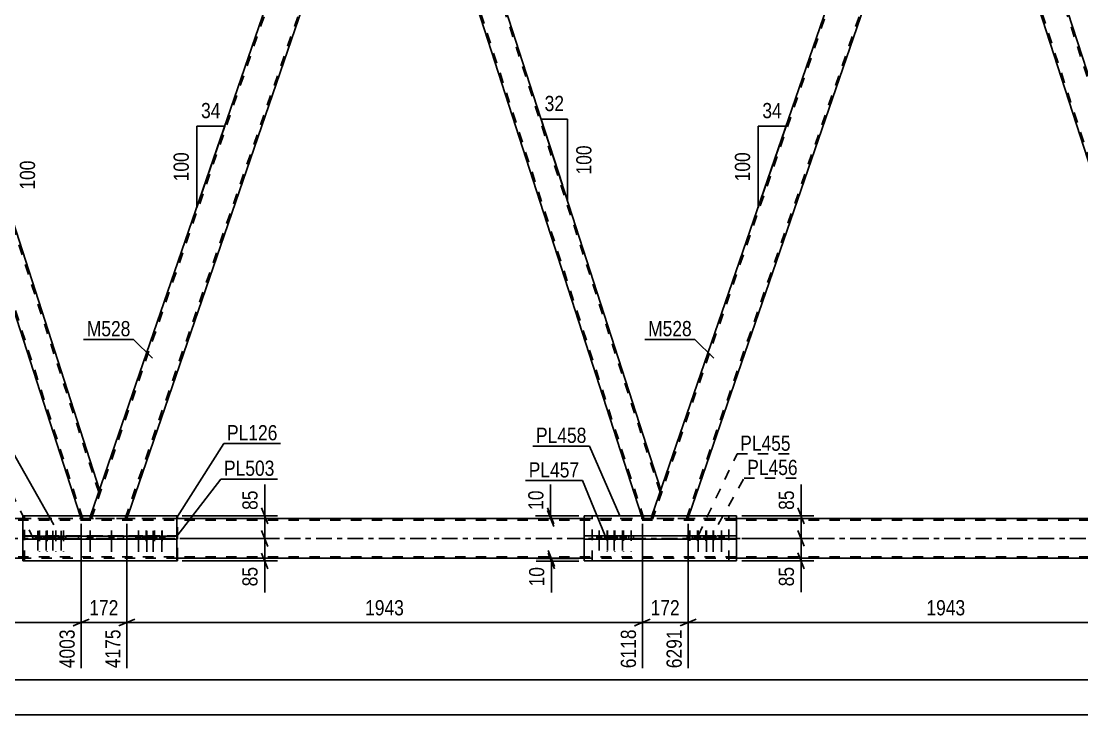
# Model space of a CAD drawing. Header units: millimetres. Extents: x 0 to 1189, y 0 to 841.
# Drawn here: x 287.8 to 487.7, y 419.5 to 550.2 of the extents above; entities that cross this region are included whole.
import ezdxf

# ---------------------------------------------------------------- set-up
doc = ezdxf.new("R2010")
doc.units = ezdxf.units.MM
doc.linetypes.add('DXK_LINE_DOT2', pattern=[3.9198, 1.9599, -1.9599])
doc.linetypes.add('DXK_LINE_DOT3', pattern=[5.9187, 2.979, -0.9799, 0.9799, -0.9799])
doc.styles.add('Arial Narrow', font='ARIALN.TTF', dxfattribs={"height": 0.2})

# ---------------------------------------------------------------- blocks, each defined once
blk = doc.blocks.new('Part-570348649-6372 - 6197')
at = {"color": 2, "linetype": 'Continuous'}
for p, q in [((300.93, 457.01), (352.11, 605.74)), ((307.91, 457.01), (359.09, 605.74))]:
    blk.add_line(p, q, dxfattribs=at)
at = {"color": 7, "linetype": 'DXK_LINE_DOT2'}
for p, q in [((301.07, 456.51), (352.6, 606.24)), ((307.42, 456.51), (358.95, 606.24)), ((352.11, 605.74), (352.29, 606.24)), ((359.27, 606.24), (352.29, 606.24)), ((359.09, 605.74), (359.27, 606.24)), ((300.76, 456.51), (300.93, 457.01)), ((307.74, 456.51), (300.76, 456.51)), ((307.74, 456.51), (307.91, 457.01))]:
    blk.add_line(p, q, dxfattribs=at)
blk = doc.blocks.new('Part-570348649-6563 - 6197')
at = {"color": 2, "linetype": 'Continuous'}
for p, q in [((298.95, 457.03), (288.46, 457.02)), ((288.46, 457.01), (288.46, 457.02)), ((317.28, 457.03), (307.91, 457.03)), ((317.28, 456.51), (317.28, 457.03)), ((317.28, 448.53), (317.16, 448.53)), ((317.28, 448.53), (317.28, 449.01))]:
    blk.add_line(p, q, dxfattribs=at)
at = {"color": 7, "linetype": 'DXK_LINE_DOT2'}
for p, q in [((288.46, 448.52), (288.46, 457.01)), ((307.91, 457.03), (298.95, 457.03)), ((317.28, 449.01), (317.28, 456.51)), ((317.16, 448.53), (288.46, 448.52))]:
    blk.add_line(p, q, dxfattribs=at)
blk = doc.blocks.new('Part-570348649-6203 - 6197')
at = {"color": 2, "linetype": 'Continuous'}
for p, q in [((422.65, 457.02), (393.92, 457.02)), ((393.92, 453.22), (393.92, 457.02)), ((422.65, 453.22), (422.65, 457.02)), ((393.92, 448.52), (393.92, 452.62)), ((422.65, 448.52), (422.65, 452.62)), ((422.65, 448.52), (393.92, 448.52))]:
    blk.add_line(p, q, dxfattribs=at)
at = {"color": 7, "linetype": 'DXK_LINE_DOT2'}
for p, q in [((393.92, 452.62), (393.92, 453.22)), ((422.65, 452.62), (422.65, 453.22))]:
    blk.add_line(p, q, dxfattribs=at)
blk = doc.blocks.new('Part-570348649-6208 - 6197')
at = {"color": 2, "linetype": 'Continuous'}
for p, q in [((317.16, 457.01), (288.16, 457.01)), ((288.16, 453.21), (288.16, 457.01)), ((317.16, 453.21), (317.16, 457.01)), ((288.16, 448.51), (288.16, 452.61)), ((317.16, 448.51), (317.16, 452.61)), ((317.16, 448.51), (288.16, 448.51))]:
    blk.add_line(p, q, dxfattribs=at)
at = {"color": 7, "linetype": 'DXK_LINE_DOT2'}
for p, q in [((288.16, 452.61), (288.16, 453.21)), ((317.16, 452.61), (317.16, 453.21))]:
    blk.add_line(p, q, dxfattribs=at)
blk = doc.blocks.new('Part-570348649-6312 - 6197')
at = {"color": 7, "linetype": 'DXK_LINE_DOT2'}
for p, q in [((1014.39, 456.27), (142.16, 456.19)), ((951.45, 456.57), (288.16, 456.51)), ((317.16, 456.51), (288.16, 456.51)), ((422.65, 456.52), (393.92, 456.52)), ((1014.39, 449.37), (142.16, 449.29)), ((317.16, 449.01), (288.16, 449.01)), ((422.65, 449.02), (393.92, 449.02))]:
    blk.add_line(p, q, dxfattribs=at)
at = {"color": 2, "linetype": 'Continuous'}
for p, q in [((288.16, 456.51), (211.13, 456.5)), ((393.92, 456.52), (317.16, 456.51)), ((499.68, 456.53), (422.65, 456.52)), ((288.16, 449.01), (211.13, 449)), ((393.92, 449.02), (317.16, 449.01)), ((499.68, 449.03), (422.65, 449.02))]:
    blk.add_line(p, q, dxfattribs=at)
at = {"color": 7, "linetype": 'DXK_LINE_DOT3'}
blk.add_line((142.16, 452.74), (1014.39, 452.82), dxfattribs=at)
blk = doc.blocks.new('Part-570348649-6268 - 6197')
at = {"color": 2, "linetype": 'Continuous'}
for p, q in [((404.71, 457.04), (395.42, 457.03)), ((395.42, 457.02), (395.42, 457.03)), ((421.15, 457.04), (413.67, 457.04)), ((421.15, 457.02), (421.15, 457.04))]:
    blk.add_line(p, q, dxfattribs=at)
at = {"color": 7, "linetype": 'DXK_LINE_DOT2'}
for p, q in [((395.42, 448.53), (395.42, 457.02)), ((413.67, 457.04), (404.71, 457.04)), ((421.15, 448.54), (421.15, 457.02)), ((421.15, 448.54), (395.42, 448.53))]:
    blk.add_line(p, q, dxfattribs=at)
blk = doc.blocks.new('Part-570348649-6270 - 6197')
at = {"color": 7, "linetype": 'DXK_LINE_DOT2'}
for p, q in [((395.42, 453.24), (421.15, 453.24)), ((401.91, 453.24), (395.42, 453.24)), ((395.42, 453.24), (395.42, 453.24)), ((395.42, 453.24), (395.42, 452.64)), ((395.42, 452.64), (421.15, 452.64)), ((401.91, 452.64), (395.42, 452.64)), ((414.66, 453.24), (401.91, 453.24)), ((401.91, 453.24), (401.91, 452.64)), ((401.91, 452.64), (414.66, 452.64)), ((421.15, 453.24), (414.66, 453.24)), ((414.66, 453.24), (414.66, 452.64)), ((414.66, 452.64), (421.15, 452.64)), ((421.15, 453.24), (421.15, 453.24)), ((421.15, 452.64), (421.15, 453.24))]:
    blk.add_line(p, q, dxfattribs=at)
blk = doc.blocks.new('Part-570348649-6281 - 6197')
at = {"color": 7, "linetype": 'DXK_LINE_DOT2'}
for p, q in [((288.46, 453.23), (317.28, 453.23)), ((294.95, 453.23), (288.46, 453.23)), ((288.46, 453.23), (288.46, 453.23)), ((288.46, 453.23), (288.46, 452.63)), ((317.28, 452.63), (288.46, 452.63)), ((294.95, 452.63), (288.46, 452.63)), ((298.62, 453.23), (294.95, 453.23)), ((294.95, 453.23), (294.95, 452.63)), ((294.95, 452.63), (298.62, 452.63)), ((307.12, 453.23), (298.62, 453.23)), ((298.62, 453.23), (298.62, 452.63)), ((298.62, 452.63), (307.12, 452.63)), ((310.79, 453.23), (307.12, 453.23)), ((307.12, 453.23), (307.12, 452.63)), ((307.12, 452.63), (310.79, 452.63)), ((317.28, 453.23), (310.79, 453.23)), ((310.79, 453.23), (310.79, 452.63)), ((310.79, 452.63), (317.28, 452.63)), ((317.28, 453.23), (317.28, 453.23)), ((317.28, 452.63), (317.28, 453.23))]:
    blk.add_line(p, q, dxfattribs=at)
blk = doc.blocks.new('Part-570348649-6357 - 6197')
at = {"color": 7, "linetype": 'DXK_LINE_DOT2'}
for p, q in [((465.02, 606.24), (463.6, 602.09)), ((467.51, 606.24), (465.02, 606.24)), ((513.98, 461.47), (467.19, 606.24)), ((467.67, 605.76), (467.51, 606.24)), ((510.95, 456.53), (463.76, 602.56)), ((512.28, 456.53), (514.14, 461.94)), ((510.64, 456.53), (510.47, 457.03)), ((512.28, 456.53), (510.64, 456.53))]:
    blk.add_line(p, q, dxfattribs=at)
at = {"color": 2, "linetype": 'Continuous'}
for p, q in [((514.14, 461.94), (467.67, 605.76)), ((510.47, 457.03), (463.6, 602.09))]:
    blk.add_line(p, q, dxfattribs=at)
blk = doc.blocks.new('Part-570348649-6362 - 6197')
at = {"color": 2, "linetype": 'Continuous'}
for p, q in [((457.88, 605.76), (406.69, 457.02)), ((464.86, 605.76), (413.67, 457.02))]:
    blk.add_line(p, q, dxfattribs=at)
at = {"color": 7, "linetype": 'DXK_LINE_DOT2'}
for p, q in [((458.36, 606.24), (406.83, 456.52)), ((413.18, 456.52), (464.71, 606.24)), ((457.88, 605.76), (458.04, 606.24)), ((458.04, 606.24), (465.02, 606.24)), ((465.02, 606.24), (464.86, 605.76)), ((406.69, 457.02), (406.52, 456.52)), ((413.5, 456.52), (406.52, 456.52)), ((413.67, 457.02), (413.5, 456.52))]:
    blk.add_line(p, q, dxfattribs=at)
blk = doc.blocks.new('Part-570348649-6367 - 6197')
at = {"color": 7, "linetype": 'DXK_LINE_DOT2'}
for p, q in [((359.27, 606.24), (357.84, 602.08)), ((361.75, 606.24), (359.27, 606.24)), ((408.22, 461.46), (361.43, 606.24)), ((361.91, 605.74), (361.75, 606.24)), ((405.19, 456.52), (358, 602.55)), ((406.52, 456.52), (408.38, 461.93)), ((404.88, 456.52), (404.71, 457.02)), ((406.52, 456.52), (404.88, 456.52))]:
    blk.add_line(p, q, dxfattribs=at)
at = {"color": 2, "linetype": 'Continuous'}
for p, q in [((408.38, 461.93), (361.91, 605.74)), ((404.71, 457.02), (357.84, 602.08))]:
    blk.add_line(p, q, dxfattribs=at)
blk = doc.blocks.new('Part-570348649-6377 - 6197')
at = {"color": 7, "linetype": 'DXK_LINE_DOT2'}
for p, q in [((253.51, 606.24), (252.08, 602.07)), ((255.98, 606.24), (253.51, 606.24)), ((302.46, 461.45), (255.67, 606.24)), ((256.15, 605.74), (255.98, 606.24)), ((299.43, 456.51), (252.24, 602.54)), ((300.76, 456.51), (302.62, 461.92)), ((299.12, 456.51), (298.95, 457.01)), ((300.76, 456.51), (299.12, 456.51))]:
    blk.add_line(p, q, dxfattribs=at)
at = {"color": 2, "linetype": 'Continuous'}
for p, q in [((302.62, 461.92), (256.15, 605.74)), ((298.95, 457.01), (252.08, 602.07))]:
    blk.add_line(p, q, dxfattribs=at)
blk = doc.blocks.new('Bolt-570348649-6703 - 6197')
at = {"linetype": 'Continuous'}
for points in [[(414.96, 452.62), (415.86, 452.62), (415.86, 453.22), (414.96, 453.22)], [(416.55, 452.62), (417.45, 452.62), (417.45, 453.22), (416.55, 453.22)], [(417.77, 452.62), (418.67, 452.62), (418.67, 453.22), (417.77, 453.22)], [(419.37, 452.62), (420.27, 452.62), (420.27, 453.22), (419.37, 453.22)]]:
    blk.add_hatch(color=1, dxfattribs=at).paths.add_polyline_path(points)
at = {"color": 1, "linetype": 'Continuous'}
for p, q in [((415.41, 454.22), (415.41, 450.22)), ((417, 454.22), (417, 450.22)), ((418.22, 454.22), (418.22, 450.22)), ((419.82, 454.22), (419.82, 450.22)), ((414.96, 453.22), (414.96, 452.62)), ((415.86, 453.22), (415.86, 452.62)), ((416.55, 453.22), (416.55, 452.62)), ((417.45, 453.22), (417.45, 452.62)), ((417.77, 453.22), (417.77, 452.62)), ((418.67, 453.22), (418.67, 452.62)), ((419.37, 453.22), (419.37, 452.62)), ((420.27, 453.22), (420.27, 452.62))]:
    blk.add_line(p, q, dxfattribs=at)
blk = doc.blocks.new('Part-570348649-6615 - 6197')
at = {"color": 2, "linetype": 'Continuous'}
for p, q in [((288.16, 453.21), (288.16, 453.21)), ((288.16, 453.21), (294.15, 453.21)), ((288.16, 452.61), (288.16, 453.21)), ((288.16, 452.61), (317.16, 452.61)), ((294.15, 452.61), (288.16, 452.61)), ((294.15, 453.21), (298.62, 453.21)), ((294.15, 453.21), (294.15, 452.61)), ((298.62, 452.61), (294.15, 452.61)), ((298.62, 453.21), (307.12, 453.21)), ((298.62, 453.21), (298.62, 452.61)), ((307.12, 452.61), (298.62, 452.61)), ((307.12, 453.21), (311.17, 453.21)), ((307.12, 453.21), (307.12, 452.61)), ((311.17, 452.61), (307.12, 452.61)), ((311.17, 453.21), (317.16, 453.21)), ((311.17, 453.21), (311.17, 452.61)), ((317.16, 452.61), (311.17, 452.61)), ((317.16, 453.21), (317.16, 453.21)), ((317.16, 452.61), (317.16, 453.21))]:
    blk.add_line(p, q, dxfattribs=at)
at = {"color": 7, "linetype": 'DXK_LINE_DOT2'}
for p, q in [((317.16, 453.21), (288.16, 453.21)), ((288.16, 452.61), (288.16, 452.61)), ((317.16, 452.61), (317.16, 452.61))]:
    blk.add_line(p, q, dxfattribs=at)
blk = doc.blocks.new('Part-570348649-6620 - 6197')
at = {"color": 2, "linetype": 'Continuous'}
for p, q in [((393.92, 453.22), (393.92, 453.22)), ((393.92, 453.22), (399.91, 453.22)), ((393.92, 452.62), (393.92, 453.22)), ((393.92, 452.62), (422.65, 452.62)), ((399.91, 452.62), (393.92, 452.62)), ((399.91, 453.22), (416.66, 453.22)), ((399.91, 453.22), (399.91, 452.62)), ((416.66, 452.62), (399.91, 452.62)), ((416.66, 453.22), (416.66, 452.62)), ((422.65, 453.22), (422.65, 453.22)), ((422.65, 452.62), (422.65, 453.22))]:
    blk.add_line(p, q, dxfattribs=at)
at = {"color": 7, "linetype": 'DXK_LINE_DOT2'}
for p, q in [((422.65, 453.22), (393.92, 453.22)), ((393.92, 452.62), (393.92, 452.62)), ((416.66, 453.22), (422.65, 453.22)), ((422.65, 452.62), (416.66, 452.62)), ((422.65, 452.62), (422.65, 452.62))]:
    blk.add_line(p, q, dxfattribs=at)
blk = doc.blocks.new('Bolt-570348649-6650 - 6197')
at = {"color": 1, "linetype": 'DXK_LINE_DOT2'}
for p, q in [((291.31, 454.23), (291.31, 450.23)), ((292.76, 454.23), (292.76, 450.23)), ((294.36, 454.23), (294.36, 450.23)), ((295.81, 454.23), (295.81, 450.23)), ((290.86, 453.23), (290.86, 452.63)), ((291.76, 453.23), (291.76, 452.63)), ((292.31, 453.23), (292.31, 452.63)), ((293.21, 453.23), (293.21, 452.63)), ((293.91, 453.23), (293.91, 452.63)), ((294.81, 453.23), (294.81, 452.63)), ((295.36, 453.23), (295.36, 452.63)), ((296.26, 453.23), (296.26, 452.63))]:
    blk.add_line(p, q, dxfattribs=at)
blk = doc.blocks.new('Bolt-570348649-6699 - 6197')
at = {"linetype": 'Continuous'}
for points in [[(291.44, 453.21), (290.54, 453.21), (290.54, 452.61), (291.44, 452.61)], [(293.03, 453.21), (292.13, 453.21), (292.13, 452.61), (293.03, 452.61)], [(294.26, 453.21), (293.36, 453.21), (293.36, 452.61), (294.26, 452.61)], [(295.85, 453.21), (294.95, 453.21), (294.95, 452.61), (295.85, 452.61)]]:
    blk.add_hatch(color=1, dxfattribs=at).paths.add_polyline_path(points)
at = {"color": 1, "linetype": 'Continuous'}
for p, q in [((290.99, 454.21), (290.99, 450.46)), ((292.58, 454.21), (292.58, 450.46)), ((293.81, 454.21), (293.81, 450.46)), ((295.4, 454.21), (295.4, 450.46)), ((290.54, 453.21), (290.54, 452.61)), ((291.44, 453.21), (291.44, 452.61)), ((292.13, 453.21), (292.13, 452.61)), ((293.03, 453.21), (293.03, 452.61)), ((293.36, 453.21), (293.36, 452.61)), ((294.26, 453.21), (294.26, 452.61)), ((294.95, 453.21), (294.95, 452.61)), ((295.85, 453.21), (295.85, 452.61))]:
    blk.add_line(p, q, dxfattribs=at)
blk = doc.blocks.new('Bolt-570348649-6700 - 6197')
at = {"linetype": 'Continuous'}
for points in [[(301.32, 453.21), (300.42, 453.21), (300.42, 452.61), (301.32, 452.61)], [(301.32, 453.21), (300.42, 453.21), (300.42, 452.61), (301.32, 452.61)], [(305.32, 453.21), (304.42, 453.21), (304.42, 452.61), (305.32, 452.61)], [(305.32, 453.21), (304.42, 453.21), (304.42, 452.61), (305.32, 452.61)]]:
    blk.add_hatch(color=1, dxfattribs=at).paths.add_polyline_path(points)
at = {"color": 1, "linetype": 'Continuous'}
for p, q in [((300.87, 454.21), (300.87, 450.21)), ((300.87, 454.21), (300.87, 450.21)), ((304.87, 454.21), (304.87, 450.21)), ((304.87, 454.21), (304.87, 450.21)), ((300.42, 453.21), (300.42, 452.61)), ((300.42, 453.21), (300.42, 452.61)), ((301.32, 453.21), (301.32, 452.61)), ((301.32, 453.21), (301.32, 452.61)), ((304.42, 453.21), (304.42, 452.61)), ((304.42, 453.21), (304.42, 452.61)), ((305.32, 453.21), (305.32, 452.61)), ((305.32, 453.21), (305.32, 452.61))]:
    blk.add_line(p, q, dxfattribs=at)
blk = doc.blocks.new('Bolt-570348649-6701 - 6197')
at = {"linetype": 'Continuous'}
for points in [[(309.47, 452.61), (310.37, 452.61), (310.37, 453.21), (309.47, 453.21)], [(311.06, 452.61), (311.96, 452.61), (311.96, 453.21), (311.06, 453.21)], [(312.28, 452.61), (313.18, 452.61), (313.18, 453.21), (312.28, 453.21)], [(313.88, 452.61), (314.78, 452.61), (314.78, 453.21), (313.88, 453.21)]]:
    blk.add_hatch(color=1, dxfattribs=at).paths.add_polyline_path(points)
at = {"color": 1, "linetype": 'Continuous'}
for p, q in [((309.92, 454.21), (309.92, 450.21)), ((311.51, 454.21), (311.51, 450.21)), ((312.73, 454.21), (312.73, 450.21)), ((314.33, 454.21), (314.33, 450.21)), ((309.47, 453.21), (309.47, 452.61)), ((310.37, 453.21), (310.37, 452.61)), ((311.06, 453.21), (311.06, 452.61)), ((311.96, 453.21), (311.96, 452.61)), ((312.28, 453.21), (312.28, 452.61)), ((313.18, 453.21), (313.18, 452.61)), ((313.88, 453.21), (313.88, 452.61)), ((314.78, 453.21), (314.78, 452.61))]:
    blk.add_line(p, q, dxfattribs=at)
blk = doc.blocks.new('Bolt-570348649-6702 - 6197')
at = {"linetype": 'Continuous'}
for points in [[(397.2, 453.22), (396.3, 453.22), (396.3, 452.62), (397.2, 452.62)], [(398.79, 453.22), (397.89, 453.22), (397.89, 452.62), (398.79, 452.62)], [(400.02, 453.22), (399.12, 453.22), (399.12, 452.62), (400.02, 452.62)], [(401.61, 453.22), (400.71, 453.22), (400.71, 452.62), (401.61, 452.62)]]:
    blk.add_hatch(color=1, dxfattribs=at).paths.add_polyline_path(points)
at = {"color": 1, "linetype": 'Continuous'}
for p, q in [((396.75, 454.22), (396.75, 450.47)), ((398.34, 454.22), (398.34, 450.47)), ((399.57, 454.22), (399.57, 450.47)), ((401.16, 454.22), (401.16, 450.47)), ((396.3, 453.22), (396.3, 452.62)), ((397.2, 453.22), (397.2, 452.62)), ((397.89, 453.22), (397.89, 452.62)), ((398.79, 453.22), (398.79, 452.62)), ((399.12, 453.22), (399.12, 452.62)), ((400.02, 453.22), (400.02, 452.62)), ((400.71, 453.22), (400.71, 452.62)), ((401.61, 453.22), (401.61, 452.62))]:
    blk.add_line(p, q, dxfattribs=at)
blk = doc.blocks.new('Bolt-570348649-6832 - 6197')
at = {"color": 1, "linetype": 'DXK_LINE_DOT2'}
for p, q in [((413.8, 454.24), (413.8, 450.49)), ((415.25, 454.24), (415.25, 450.49)), ((416.85, 454.24), (416.85, 450.49)), ((418.3, 454.24), (418.3, 450.49)), ((413.35, 453.24), (413.35, 452.64)), ((414.25, 453.24), (414.25, 452.64)), ((414.8, 453.24), (414.8, 452.64)), ((415.7, 453.24), (415.7, 452.64)), ((416.4, 453.24), (416.4, 452.64)), ((417.3, 453.24), (417.3, 452.64)), ((417.85, 453.24), (417.85, 452.64)), ((418.75, 453.24), (418.75, 452.64))]:
    blk.add_line(p, q, dxfattribs=at)
blk = doc.blocks.new('Bolt-570348649-6833 - 6197')
at = {"color": 1, "linetype": 'DXK_LINE_DOT2'}
for p, q in [((398.27, 454.24), (398.27, 450.24)), ((399.72, 454.24), (399.72, 450.24)), ((401.32, 454.24), (401.32, 450.24)), ((402.77, 454.24), (402.77, 450.24)), ((397.82, 453.24), (397.82, 452.64)), ((398.72, 453.24), (398.72, 452.64)), ((399.27, 453.24), (399.27, 452.64)), ((400.17, 453.24), (400.17, 452.64)), ((400.87, 453.24), (400.87, 452.64)), ((401.77, 453.24), (401.77, 452.64)), ((402.32, 453.24), (402.32, 452.64)), ((403.22, 453.24), (403.22, 452.64))]:
    blk.add_line(p, q, dxfattribs=at)
blk = doc.blocks.new('Bolt-570348649-6834 - 6197')
at = {"color": 1, "linetype": 'DXK_LINE_DOT2'}
for p, q in [((309.92, 454.23), (309.92, 450.48)), ((311.38, 454.23), (311.38, 450.48)), ((312.98, 454.23), (312.98, 450.48)), ((314.43, 454.23), (314.43, 450.48)), ((309.47, 453.23), (309.47, 452.63)), ((310.37, 453.23), (310.37, 452.63)), ((310.93, 453.23), (310.93, 452.63)), ((311.83, 453.23), (311.83, 452.63)), ((312.53, 453.23), (312.53, 452.63)), ((313.43, 453.23), (313.43, 452.63)), ((313.98, 453.23), (313.98, 452.63)), ((314.88, 453.23), (314.88, 452.63))]:
    blk.add_line(p, q, dxfattribs=at)
blk = doc.blocks.new('Bolt-570348649-6835 - 6197')
at = {"color": 1, "linetype": 'DXK_LINE_DOT2'}
for p, q in [((300.87, 454.23), (300.87, 450.23)), ((300.87, 454.23), (300.87, 450.23)), ((304.87, 454.23), (304.87, 450.23)), ((304.87, 454.23), (304.87, 450.23)), ((300.42, 453.23), (300.42, 452.63)), ((300.42, 453.23), (300.42, 452.63)), ((301.32, 453.23), (301.32, 452.63)), ((301.32, 453.23), (301.32, 452.63)), ((304.42, 453.23), (304.42, 452.63)), ((304.42, 453.23), (304.42, 452.63)), ((305.32, 453.23), (305.32, 452.63)), ((305.32, 453.23), (305.32, 452.63))]:
    blk.add_line(p, q, dxfattribs=at)
blk = doc.blocks.new('AngleDimension-570348649-32465 - 6197')
at = {"color": 7, "linetype": 'Continuous'}
for p, q in [((426.68, 530.42), (431.95, 530.42)), ((426.68, 515.1), (431.95, 530.42)), ((426.68, 515.1), (426.68, 530.42)), ((428.46, 520.28), (431.95, 530.42))]:
    blk.add_line(p, q, dxfattribs=at)
at = {"color": 0}
for points in [[(431.74, 531.32), (431.74, 535.52), (426.89, 535.52), (426.89, 531.32)], [(425.78, 526.1), (421.58, 526.1), (421.58, 519.42), (425.78, 519.42)]]:
    blk.add_wipeout(points, dxfattribs=at)
at = {"color": 3, "style": 'Arial Narrow'}
blk.add_text('34', height=2.863, dxfattribs=at).set_placement((427.49, 531.92))
blk.add_text('100', height=2.863, rotation=90.0002, dxfattribs=at).set_placement((425.18, 520.02))
blk = doc.blocks.new('StraightDimension-570348649-35211 - 6197')
at = {"color": 7, "linetype": 'Continuous'}
for p, q in [((307.74, 455.51), (307.74, 428.31)), ((404.88, 455.52), (404.88, 428.31)), ((309.24, 437.52), (306.24, 436.32)), ((307.74, 436.92), (404.88, 436.92)), ((403.38, 436.32), (406.38, 437.52))]:
    blk.add_line(p, q, dxfattribs=at)
at = {"color": 0}
blk.add_wipeout([(360.56, 437.67), (360.56, 441.87), (352.05, 441.87), (352.05, 437.67)], dxfattribs=at)
at = {"color": 0, "linetype": 'Continuous'}
blk.add_wipeout([(404.28, 436.22), (400.08, 436.22), (400.08, 427.71), (404.28, 427.71)], dxfattribs=at)
at = {"color": 3, "style": 'Arial Narrow'}
blk.add_text('1943', height=2.863, dxfattribs=at).set_placement((352.65, 438.27))
at = {"color": 3, "linetype": 'Continuous', "style": 'Arial Narrow'}
blk.add_text('6118', height=2.863, rotation=90.0002, dxfattribs=at).set_placement((403.68, 428.31))
blk = doc.blocks.new('StraightDimension-570348649-35213 - 6197')
at = {"color": 7, "linetype": 'Continuous'}
for p, q in [((195, 455.5), (195, 428.31)), ((299.12, 455.51), (299.12, 428.31)), ((196.5, 437.52), (193.5, 436.32)), ((195, 436.92), (299.12, 436.92)), ((297.62, 436.32), (300.62, 437.52))]:
    blk.add_line(p, q, dxfattribs=at)
at = {"color": 0}
blk.add_wipeout([(251.31, 437.67), (251.31, 441.87), (242.8, 441.87), (242.8, 437.67)], dxfattribs=at)
at = {"color": 0, "linetype": 'Continuous'}
blk.add_wipeout([(298.52, 436.22), (294.32, 436.22), (294.32, 427.71), (298.52, 427.71)], dxfattribs=at)
at = {"color": 3, "style": 'Arial Narrow'}
blk.add_text('2082', height=2.863, dxfattribs=at).set_placement((243.4, 438.27))
at = {"color": 3, "linetype": 'Continuous', "style": 'Arial Narrow'}
blk.add_text('4003', height=2.863, rotation=90.0002, dxfattribs=at).set_placement((297.92, 428.31))
blk = doc.blocks.new('AngleDimension-570348649-32433 - 6197')
at = {"color": 7, "linetype": 'Continuous'}
for p, q in [((284.98, 516.52), (280.97, 528.91)), ((285.95, 528.91), (280.97, 528.91)), ((285.95, 513.49), (280.97, 528.91)), ((285.95, 513.49), (285.95, 528.91))]:
    blk.add_line(p, q, dxfattribs=at)
at = {"color": 0}
for points in [[(285.89, 529.81), (285.89, 534.01), (281.04, 534.01), (281.04, 529.81)], [(291.05, 524.54), (286.85, 524.54), (286.85, 517.86), (291.05, 517.86)]]:
    blk.add_wipeout(points, dxfattribs=at)
at = {"color": 3, "style": 'Arial Narrow'}
blk.add_text('32', height=2.863, dxfattribs=at).set_placement((281.64, 530.41))
blk.add_text('100', height=2.863, rotation=90.0002, dxfattribs=at).set_placement((290.45, 518.46))
blk = doc.blocks.new('StraightDimension-570348649-65355 - 6197')
at = {"color": 7, "linetype": 'Continuous'}
for p, q in [((434.2, 458.52), (435.4, 455.52)), ((423.65, 457.02), (437.2, 457.02)), ((434.8, 452.77), (434.8, 457.02)), ((435.4, 451.27), (434.2, 454.27)), ((423.65, 452.77), (437.2, 452.77))]:
    blk.add_line(p, q, dxfattribs=at)
at = {"color": 0}
blk.add_wipeout([(434.05, 462.4), (429.85, 462.4), (429.85, 457.54), (434.05, 457.54)], dxfattribs=at)
at = {"color": 7, "linetype": 'Continuous'}
blk.add_line((434.8, 457.02), (434.8, 462.93), dxfattribs=at)
blk.add_line((434.8, 457.02), (434.8, 462.93), dxfattribs=at)
at = {"color": 3, "style": 'Arial Narrow'}
blk.add_text('85', height=2.863, rotation=90.0002, dxfattribs=at).set_placement((433.45, 458.14))
blk = doc.blocks.new('StraightDimension-570348649-65356 - 6197')
at = {"color": 7, "linetype": 'Continuous'}
for p, q in [((434.2, 454.27), (435.4, 451.27)), ((423.65, 452.77), (437.2, 452.77)), ((434.8, 448.52), (434.8, 452.77)), ((435.4, 447.02), (434.2, 450.02)), ((423.65, 448.52), (437.2, 448.52))]:
    blk.add_line(p, q, dxfattribs=at)
at = {"color": 0}
blk.add_wipeout([(434.05, 447.99), (429.85, 447.99), (429.85, 443.14), (434.05, 443.14)], dxfattribs=at)
at = {"color": 7, "linetype": 'Continuous'}
blk.add_line((434.8, 448.52), (434.8, 442.61), dxfattribs=at)
blk.add_line((434.8, 448.52), (434.8, 442.61), dxfattribs=at)
at = {"color": 3, "style": 'Arial Narrow'}
blk.add_text('85', height=2.863, rotation=90.0002, dxfattribs=at).set_placement((433.45, 443.74))
blk = doc.blocks.new('AngleDimension-570348649-32447 - 6197')
at = {"color": 7, "linetype": 'Continuous'}
for p, q in [((389.81, 519.37), (385.81, 531.76)), ((390.79, 531.76), (385.81, 531.76)), ((390.79, 516.35), (385.81, 531.76)), ((390.79, 516.35), (390.79, 531.76))]:
    blk.add_line(p, q, dxfattribs=at)
at = {"color": 0}
for points in [[(390.73, 532.66), (390.73, 536.86), (385.87, 536.86), (385.87, 532.66)], [(395.89, 527.4), (391.69, 527.4), (391.69, 520.71), (395.89, 520.71)]]:
    blk.add_wipeout(points, dxfattribs=at)
at = {"color": 3, "style": 'Arial Narrow'}
blk.add_text('32', height=2.863, dxfattribs=at).set_placement((386.47, 533.26))
blk.add_text('100', height=2.863, rotation=90.0002, dxfattribs=at).set_placement((395.29, 521.31))
blk = doc.blocks.new('StraightDimension-570348649-35209 - 6197')
at = {"color": 7, "linetype": 'Continuous'}
for p, q in [((413.5, 455.52), (413.5, 428.31)), ((510.64, 455.53), (510.64, 428.31)), ((415, 437.52), (412, 436.32)), ((413.5, 436.92), (510.64, 436.92)), ((509.14, 436.32), (512.14, 437.52))]:
    blk.add_line(p, q, dxfattribs=at)
at = {"color": 0}
blk.add_wipeout([(466.32, 437.67), (466.32, 441.87), (457.81, 441.87), (457.81, 437.67)], dxfattribs=at)
at = {"color": 0, "linetype": 'Continuous'}
blk.add_wipeout([(510.04, 436.22), (505.84, 436.22), (505.84, 427.71), (510.04, 427.71)], dxfattribs=at)
at = {"color": 3, "style": 'Arial Narrow'}
blk.add_text('1943', height=2.863, dxfattribs=at).set_placement((458.41, 438.27))
at = {"color": 3, "linetype": 'Continuous', "style": 'Arial Narrow'}
blk.add_text('8233', height=2.863, rotation=90.0002, dxfattribs=at).set_placement((509.44, 428.31))
blk = doc.blocks.new('StraightDimension-570348649-35554 - 6197')
at = {"color": 7, "linetype": 'Continuous'}
blk.add_line((131.31, 426.1), (1014.39, 426.1), dxfattribs=at)
blk = doc.blocks.new('StraightDimension-570348649-65338 - 6197')
at = {"color": 7, "linetype": 'Continuous'}
for p, q in [((333.13, 458.51), (334.33, 455.51)), ((318.16, 457.01), (336.13, 457.01)), ((333.73, 452.76), (333.73, 457.01)), ((334.33, 451.26), (333.13, 454.26)), ((318.16, 452.76), (336.13, 452.76))]:
    blk.add_line(p, q, dxfattribs=at)
at = {"color": 0}
blk.add_wipeout([(332.98, 462.39), (328.78, 462.39), (328.78, 457.53), (332.98, 457.53)], dxfattribs=at)
at = {"color": 7, "linetype": 'Continuous'}
blk.add_line((333.73, 457.01), (333.73, 462.92), dxfattribs=at)
blk.add_line((333.73, 457.01), (333.73, 462.92), dxfattribs=at)
at = {"color": 3, "style": 'Arial Narrow'}
blk.add_text('85', height=2.863, rotation=90.0002, dxfattribs=at).set_placement((332.38, 458.13))
blk = doc.blocks.new('StraightDimension-570348649-65339 - 6197')
at = {"color": 7, "linetype": 'Continuous'}
for p, q in [((333.13, 454.26), (334.33, 451.26)), ((318.16, 452.76), (336.13, 452.76)), ((333.73, 448.51), (333.73, 452.76)), ((334.33, 447.01), (333.13, 450.01)), ((318.16, 448.51), (336.13, 448.51))]:
    blk.add_line(p, q, dxfattribs=at)
at = {"color": 0}
blk.add_wipeout([(332.98, 447.98), (328.78, 447.98), (328.78, 443.13), (332.98, 443.13)], dxfattribs=at)
at = {"color": 7, "linetype": 'Continuous'}
blk.add_line((333.73, 448.51), (333.73, 442.6), dxfattribs=at)
blk.add_line((333.73, 448.51), (333.73, 442.6), dxfattribs=at)
at = {"color": 3, "style": 'Arial Narrow'}
blk.add_text('85', height=2.863, rotation=90.0002, dxfattribs=at).set_placement((332.38, 443.73))
blk = doc.blocks.new('AngleDimension-570348649-32449 - 6197')
at = {"color": 7, "linetype": 'Continuous'}
for p, q in [((320.92, 530.42), (326.19, 530.42)), ((320.92, 515.1), (326.19, 530.42)), ((320.92, 515.1), (320.92, 530.42)), ((322.7, 520.28), (326.19, 530.42))]:
    blk.add_line(p, q, dxfattribs=at)
at = {"color": 0}
for points in [[(325.99, 531.32), (325.99, 535.52), (321.13, 535.52), (321.13, 531.32)], [(320.02, 526.1), (315.82, 526.1), (315.82, 519.42), (320.02, 519.42)]]:
    blk.add_wipeout(points, dxfattribs=at)
at = {"color": 3, "style": 'Arial Narrow'}
blk.add_text('34', height=2.863, dxfattribs=at).set_placement((321.73, 531.92))
blk.add_text('100', height=2.863, rotation=90.0002, dxfattribs=at).set_placement((319.42, 520.02))
blk = doc.blocks.new('StraightDimension-570348649-35210 - 6197')
at = {"color": 7, "linetype": 'Continuous'}
for p, q in [((404.88, 455.52), (404.88, 428.31)), ((413.5, 455.52), (413.5, 428.31)), ((403.38, 436.32), (406.38, 437.52)), ((404.88, 436.92), (413.5, 436.92)), ((415, 437.52), (412, 436.32))]:
    blk.add_line(p, q, dxfattribs=at)
at = {"color": 0}
blk.add_wipeout([(412.53, 437.67), (412.53, 441.87), (405.84, 441.87), (405.84, 437.67)], dxfattribs=at)
at = {"color": 0, "linetype": 'Continuous'}
blk.add_wipeout([(412.9, 436.22), (408.7, 436.22), (408.7, 427.71), (412.9, 427.71)], dxfattribs=at)
at = {"color": 3, "style": 'Arial Narrow'}
blk.add_text('172', height=2.863, dxfattribs=at).set_placement((406.44, 438.27))
at = {"color": 3, "linetype": 'Continuous', "style": 'Arial Narrow'}
blk.add_text('6291', height=2.863, rotation=90.0002, dxfattribs=at).set_placement((412.3, 428.31))
blk = doc.blocks.new('StraightDimension-570348649-35212 - 6197')
at = {"color": 7, "linetype": 'Continuous'}
for p, q in [((299.12, 455.51), (299.12, 428.31)), ((307.74, 455.51), (307.74, 428.31)), ((297.62, 436.32), (300.62, 437.52)), ((299.12, 436.92), (307.74, 436.92)), ((309.24, 437.52), (306.24, 436.32))]:
    blk.add_line(p, q, dxfattribs=at)
at = {"color": 0}
blk.add_wipeout([(306.77, 437.67), (306.77, 441.87), (300.08, 441.87), (300.08, 437.67)], dxfattribs=at)
at = {"color": 0, "linetype": 'Continuous'}
blk.add_wipeout([(307.14, 436.22), (302.94, 436.22), (302.94, 427.71), (307.14, 427.71)], dxfattribs=at)
at = {"color": 3, "style": 'Arial Narrow'}
blk.add_text('172', height=2.863, dxfattribs=at).set_placement((300.68, 438.27))
at = {"color": 3, "linetype": 'Continuous', "style": 'Arial Narrow'}
blk.add_text('4175', height=2.863, rotation=90.0002, dxfattribs=at).set_placement((306.54, 428.31))
blk = doc.blocks.new('StraightDimension-570348649-35584 - 6197')
at = {"color": 7, "linetype": 'Continuous'}
blk.add_line((130.31, 419.54), (1015.39, 419.54), dxfattribs=at)
blk = doc.blocks.new('StraightDimension-570348649-48497 - 6197')
at = {"color": 7, "linetype": 'Continuous'}
for p, q in [((387.15, 450.5), (388.35, 447.5)), ((388.35, 447), (387.15, 450)), ((392.92, 449), (384.9, 449)), ((392.92, 448.5), (384.9, 448.5)), ((387.75, 448.5), (387.75, 449))]:
    blk.add_line(p, q, dxfattribs=at)
at = {"color": 0}
blk.add_wipeout([(387, 447.97), (382.8, 447.97), (382.8, 443.11), (387, 443.11)], dxfattribs=at)
at = {"color": 7, "linetype": 'Continuous'}
blk.add_line((387.75, 448.5), (387.75, 442.59), dxfattribs=at)
blk.add_line((387.75, 448.5), (387.75, 442.59), dxfattribs=at)
at = {"color": 3, "style": 'Arial Narrow'}
blk.add_text('10', height=2.863, rotation=90.0002, dxfattribs=at).set_placement((386.4, 443.71))
blk = doc.blocks.new('StraightDimension-570348649-48499 - 6197')
at = {"color": 7, "linetype": 'Continuous'}
for p, q in [((386.99, 458.52), (388.19, 455.52)), ((388.19, 455), (386.99, 458)), ((392.92, 457.02), (384.74, 457.02)), ((392.92, 456.5), (384.74, 456.5)), ((387.59, 456.5), (387.59, 457.02))]:
    blk.add_line(p, q, dxfattribs=at)
at = {"color": 0}
blk.add_wipeout([(386.84, 462.4), (382.64, 462.4), (382.64, 457.54), (386.84, 457.54)], dxfattribs=at)
at = {"color": 7, "linetype": 'Continuous'}
blk.add_line((387.59, 457.02), (387.59, 462.92), dxfattribs=at)
blk.add_line((387.59, 457.02), (387.59, 462.92), dxfattribs=at)
at = {"color": 3, "style": 'Arial Narrow'}
blk.add_text('10', height=2.863, rotation=90.0002, dxfattribs=at).set_placement((386.24, 458.14))
blk = doc.blocks.new('Mark-570348649-27508 - 6197')
at = {"color": 0}
blk.add_wipeout([(335.56, 464.55), (335.56, 467.55), (326.06, 467.55), (326.06, 464.55)], dxfattribs=at)
blk.add_wipeout([(335.56, 464.55), (335.56, 467.55), (326.06, 467.55), (326.06, 464.55)], dxfattribs=at)
at = {"color": 30, "linetype": 'Continuous'}
for p, q in [((317.16, 453.21), (325.46, 463.95)), ((325.46, 463.95), (336.16, 463.95))]:
    blk.add_line(p, q, dxfattribs=at)
at = {"color": 3, "style": 'Arial Narrow'}
blk.add_text('PL503', height=2.863, dxfattribs=at).set_placement((326.06, 464.55))
blk = doc.blocks.new('Mark-570348649-27518 - 6197')
at = {"color": 0}
blk.add_wipeout([(394.35, 470.75), (394.35, 473.75), (384.85, 473.75), (384.85, 470.75)], dxfattribs=at)
blk.add_wipeout([(394.35, 470.75), (394.35, 473.75), (384.85, 473.75), (384.85, 470.75)], dxfattribs=at)
at = {"color": 30, "linetype": 'Continuous'}
for p in [(384.25, 470.15), (400.65, 457.02)]:
    blk.add_line(p, (394.95, 470.15), dxfattribs=at)
at = {"color": 3, "style": 'Arial Narrow'}
blk.add_text('PL458', height=2.863, dxfattribs=at).set_placement((384.85, 470.75))
blk = doc.blocks.new('Mark-570348649-27521 - 6197')
at = {"color": 0}
blk.add_wipeout([(392.99, 464.24), (392.99, 467.24), (383.48, 467.24), (383.48, 464.24)], dxfattribs=at)
blk.add_wipeout([(392.99, 464.24), (392.99, 467.24), (383.48, 467.24), (383.48, 464.24)], dxfattribs=at)
at = {"color": 30, "linetype": 'Continuous'}
for p in [(382.88, 463.64), (397.9, 453.22)]:
    blk.add_line(p, (393.59, 463.64), dxfattribs=at)
at = {"color": 3, "style": 'Arial Narrow'}
blk.add_text('PL457', height=2.863, dxfattribs=at).set_placement((383.48, 464.24))
blk = doc.blocks.new('Mark-570348649-27532 - 6197')
at = {"color": 0}
blk.add_wipeout([(432.83, 469.27), (432.83, 472.27), (423.32, 472.27), (423.32, 469.27)], dxfattribs=at)
blk.add_wipeout([(432.83, 469.27), (432.83, 472.27), (423.32, 472.27), (423.32, 469.27)], dxfattribs=at)
at = {"color": 30, "linetype": 'DXK_LINE_DOT2'}
for p, q in [((415.37, 453.24), (422.72, 468.67)), ((422.72, 468.67), (433.43, 468.67))]:
    blk.add_line(p, q, dxfattribs=at)
at = {"color": 3, "style": 'Arial Narrow'}
blk.add_text('PL455', height=2.863, dxfattribs=at).set_placement((423.32, 469.27))
blk = doc.blocks.new('Mark-570348649-27426 - 6197')
at = {"color": 0}
blk.add_wipeout([(414.19, 490.85), (414.19, 493.85), (405.97, 493.85), (405.97, 490.85)], dxfattribs=at)
blk.add_wipeout([(414.19, 490.85), (414.19, 493.85), (405.97, 493.85), (405.97, 490.85)], dxfattribs=at)
at = {"color": 30, "linetype": 'Continuous'}
for p in [(405.37, 490.25), (418.32, 486.71)]:
    blk.add_line(p, (414.79, 490.25), dxfattribs=at)
at = {"color": 3, "style": 'Arial Narrow'}
blk.add_text('M528', height=2.863, dxfattribs=at).set_placement((405.97, 490.85))
blk = doc.blocks.new('Mark-570348649-27432 - 6197')
at = {"color": 0}
blk.add_wipeout([(308.43, 490.84), (308.43, 493.84), (300.21, 493.84), (300.21, 490.84)], dxfattribs=at)
blk.add_wipeout([(308.43, 490.84), (308.43, 493.84), (300.21, 493.84), (300.21, 490.84)], dxfattribs=at)
at = {"color": 30, "linetype": 'Continuous'}
for p in [(299.61, 490.24), (312.57, 486.71)]:
    blk.add_line(p, (309.03, 490.24), dxfattribs=at)
at = {"color": 3, "style": 'Arial Narrow'}
blk.add_text('M528', height=2.863, dxfattribs=at).set_placement((300.21, 490.84))
blk = doc.blocks.new('Mark-570348649-27499 - 6197')
at = {"color": 0}
blk.add_wipeout([(284.07, 472.4), (284.07, 475.4), (274.57, 475.4), (274.57, 472.4)], dxfattribs=at)
blk.add_wipeout([(284.07, 472.4), (284.07, 475.4), (274.57, 475.4), (274.57, 472.4)], dxfattribs=at)
at = {"color": 30, "linetype": 'Continuous'}
for p in [(273.97, 471.8), (293.97, 455.29)]:
    blk.add_line(p, (284.67, 471.8), dxfattribs=at)
at = {"color": 3, "style": 'Arial Narrow'}
blk.add_text('PL504', height=2.863, dxfattribs=at).set_placement((274.57, 472.4))
blk = doc.blocks.new('Mark-570348649-27502 - 6197')
at = {"color": 0}
blk.add_wipeout([(283.58, 466.08), (283.58, 469.08), (274.08, 469.08), (274.08, 466.08)], dxfattribs=at)
blk.add_wipeout([(283.58, 466.08), (283.58, 469.08), (274.08, 469.08), (274.08, 466.08)], dxfattribs=at)
at = {"color": 30, "linetype": 'DXK_LINE_DOT2'}
for p in [(273.48, 465.48), (290.18, 452.63)]:
    blk.add_line(p, (284.18, 465.48), dxfattribs=at)
at = {"color": 3, "style": 'Arial Narrow'}
blk.add_text('PL490', height=2.863, dxfattribs=at).set_placement((274.08, 466.08))
blk = doc.blocks.new('Mark-570348649-27505 - 6197')
at = {"color": 0}
blk.add_wipeout([(336.13, 471.24), (336.13, 474.24), (326.63, 474.24), (326.63, 471.24)], dxfattribs=at)
blk.add_wipeout([(336.13, 471.24), (336.13, 474.24), (326.63, 474.24), (326.63, 471.24)], dxfattribs=at)
at = {"color": 30, "linetype": 'Continuous'}
for p, q in [((317.28, 456.91), (326.03, 470.64)), ((326.03, 470.64), (336.73, 470.64))]:
    blk.add_line(p, q, dxfattribs=at)
at = {"color": 3, "style": 'Arial Narrow'}
blk.add_text('PL126', height=2.863, dxfattribs=at).set_placement((326.63, 471.24))
blk = doc.blocks.new('Mark-570348649-27528 - 6197')
at = {"color": 0}
blk.add_wipeout([(434.16, 464.7), (434.16, 467.7), (424.65, 467.7), (424.65, 464.7)], dxfattribs=at)
blk.add_wipeout([(434.16, 464.7), (434.16, 467.7), (424.65, 467.7), (424.65, 464.7)], dxfattribs=at)
at = {"color": 30, "linetype": 'DXK_LINE_DOT2'}
for p, q in [((419.17, 455.39), (424.05, 464.1)), ((424.05, 464.1), (434.76, 464.1))]:
    blk.add_line(p, q, dxfattribs=at)
at = {"color": 3, "style": 'Arial Narrow'}
blk.add_text('PL456', height=2.863, dxfattribs=at).set_placement((424.65, 464.7))

msp = doc.modelspace()

# ---------------------------------------------------------------- block references
for name in ['Part-570348649-6377 - 6197', 'Part-570348649-6372 - 6197', 'Part-570348649-6367 - 6197', 'Part-570348649-6362 - 6197', 'Part-570348649-6357 - 6197', 'Part-570348649-6312 - 6197', 'Part-570348649-6208 - 6197', 'Part-570348649-6563 - 6197', 'Part-570348649-6203 - 6197', 'Part-570348649-6268 - 6197', 'Bolt-570348649-6699 - 6197', 'Bolt-570348649-6650 - 6197', 'Bolt-570348649-6835 - 6197', 'Bolt-570348649-6700 - 6197', 'Bolt-570348649-6834 - 6197', 'Bolt-570348649-6701 - 6197', 'Bolt-570348649-6702 - 6197', 'Bolt-570348649-6833 - 6197', 'Bolt-570348649-6832 - 6197', 'Bolt-570348649-6703 - 6197', 'Part-570348649-6615 - 6197', 'Part-570348649-6281 - 6197', 'Part-570348649-6620 - 6197', 'Part-570348649-6270 - 6197']:
    msp.add_blockref(name, (0, 0))

# ---------------------------------------------------------------- next in the draw order: block references
for name in ['AngleDimension-570348649-32447 - 6197', 'AngleDimension-570348649-32433 - 6197', 'AngleDimension-570348649-32449 - 6197', 'AngleDimension-570348649-32465 - 6197', 'Mark-570348649-27432 - 6197', 'Mark-570348649-27426 - 6197', 'StraightDimension-570348649-65355 - 6197', 'StraightDimension-570348649-35213 - 6197', 'StraightDimension-570348649-35211 - 6197']:
    msp.add_blockref(name, (0, 0))

# ---------------------------------------------------------------- next in the draw order: block references
for name in ['Mark-570348649-27499 - 6197', 'StraightDimension-570348649-65338 - 6197', 'StraightDimension-570348649-48499 - 6197', 'StraightDimension-570348649-65356 - 6197']:
    msp.add_blockref(name, (0, 0))

# ---------------------------------------------------------------- next in the draw order: block references
for name in ['Mark-570348649-27518 - 6197', 'Mark-570348649-27502 - 6197', 'StraightDimension-570348649-35209 - 6197']:
    msp.add_blockref(name, (0, 0))

# ---------------------------------------------------------------- next in the draw order: block references
for name in ['Mark-570348649-27521 - 6197', 'StraightDimension-570348649-35554 - 6197']:
    msp.add_blockref(name, (0, 0))

# ---------------------------------------------------------------- next in the draw order: block references
for name in ['StraightDimension-570348649-35212 - 6197', 'StraightDimension-570348649-65339 - 6197', 'StraightDimension-570348649-35210 - 6197']:
    msp.add_blockref(name, (0, 0))

# ---------------------------------------------------------------- next in the draw order: block references
for name in ['Mark-570348649-27532 - 6197', 'Mark-570348649-27508 - 6197', 'StraightDimension-570348649-35584 - 6197']:
    msp.add_blockref(name, (0, 0))

# ---------------------------------------------------------------- next in the draw order: block references
for name in ['Mark-570348649-27505 - 6197', 'Mark-570348649-27528 - 6197', 'StraightDimension-570348649-48497 - 6197']:
    msp.add_blockref(name, (0, 0))

doc.saveas('drawing.dxf')
